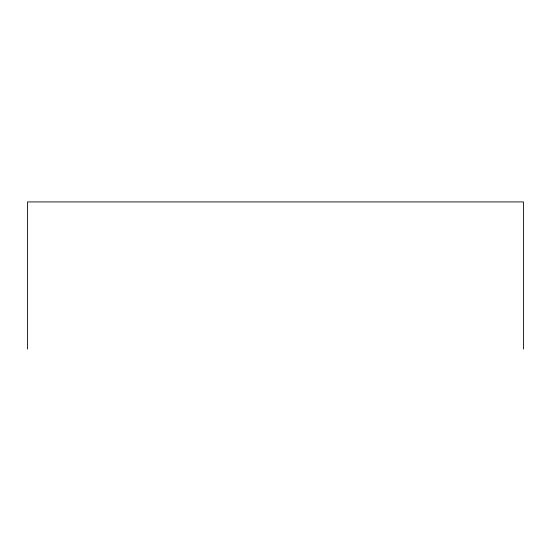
<?xml version="1.0" encoding="UTF-8"?>
<svg xmlns="http://www.w3.org/2000/svg" width="551" height="551" viewBox="0 0 551 551"><rect width="100%" height="100%" fill="white"/><g stroke="black" fill="none" stroke-linecap="round" stroke-linejoin="round"><path stroke-width="0.83" d="M523.45 349.079L523.45 201.921L27.55 201.921L27.55 349.079"/></g></svg>
